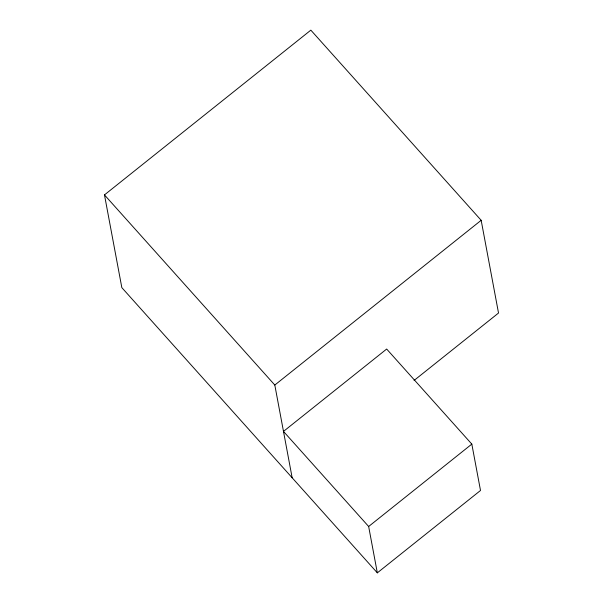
<?xml version="1.0" encoding="UTF-8"?>
<svg xmlns="http://www.w3.org/2000/svg" width="603" height="603" viewBox="0 0 603 603"><rect width="100%" height="100%" fill="white"/><g stroke="black" fill="none" stroke-linecap="round" stroke-linejoin="round"><path stroke-width="0.9" d="M377.327 572.85L368.652 526.487L283.485 431.409L386.666 349.039L471.825 444.11L480.508 490.48L377.327 572.85L121.836 287.631L104.477 194.897L310.839 30.15L481.164 220.299L498.523 313.032L414.065 380.455M292.161 477.78L274.81 385.046L481.164 220.299M368.652 526.487L471.825 444.11M104.477 194.897L274.81 385.046"/></g></svg>
